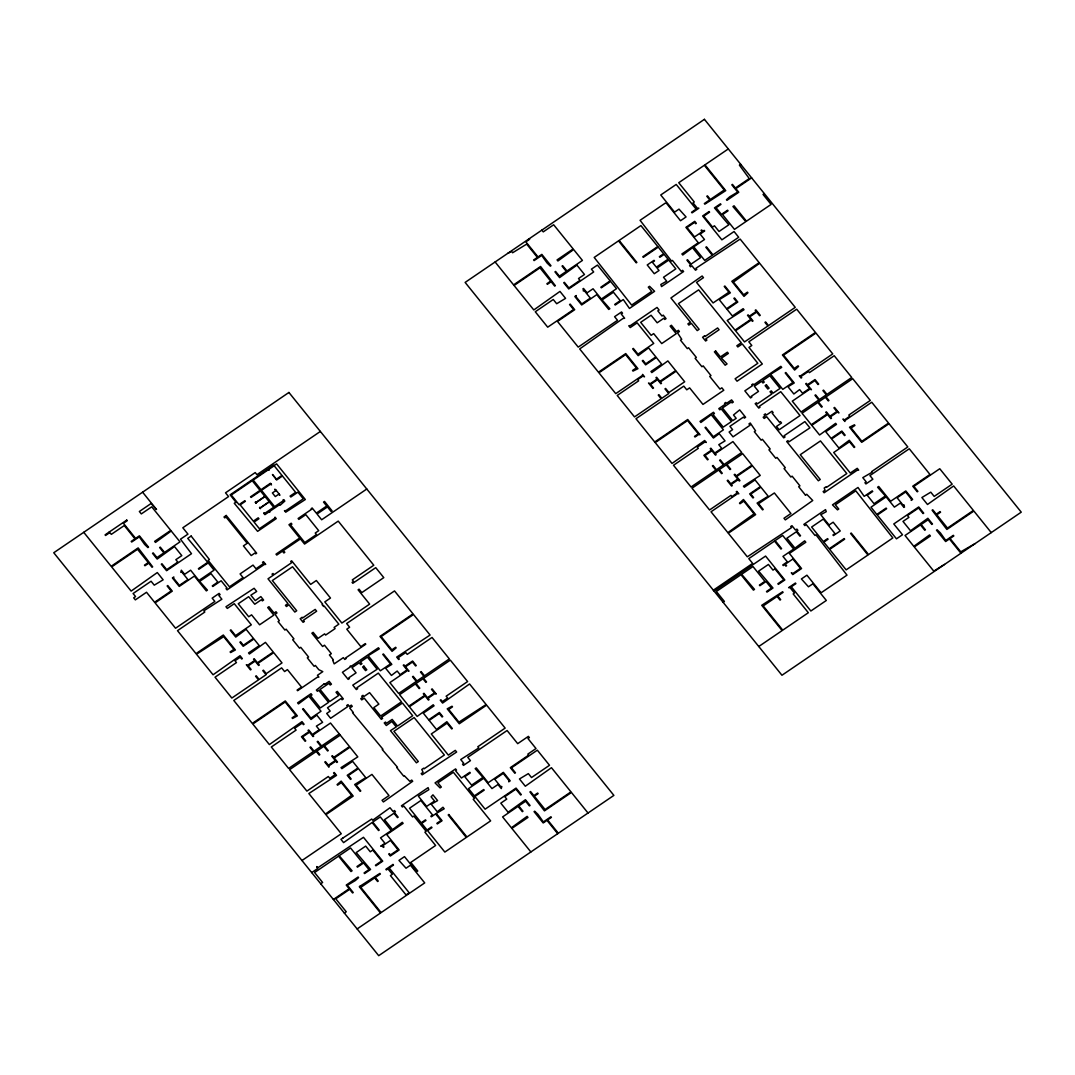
<?xml version="1.0" encoding="UTF-8"?>
<svg xmlns="http://www.w3.org/2000/svg" width="1075" height="1075" viewBox="0 0 1075 1075"><rect width="100%" height="100%" fill="white"/><g stroke="black" fill="none" stroke-linecap="round" stroke-linejoin="round"><path stroke-width="1.5" d="M728.312 148.928L704.945 164.851L725.733 190.624L704.837 204.156L704.353 203.551L709.715 199.883L706.799 196.268L707.431 195.838L710.347 199.453L724.241 189.993L704.313 165.281L678.742 182.71L694.289 201.979L693.026 202.839L697.406 208.281L698.844 208.241L692.058 212.863L691.561 212.259L696.143 209.141L676.215 184.443L660.749 194.978L674.589 212.138L678.997 209.128L686.052 216.948L680.529 220.724L666.634 203.498L665.331 203.094L640.082 220.308L671.512 261.091L672.453 260.446L681.201 271.303L682.625 270.336L683.593 271.545L661.528 286.582L660.829 284.485L666.688 281.193L663.517 277.269L675.826 268.871L668.744 260.083L657.053 268.051L659.029 270.497L654.285 273.722L647.231 264.961L654.017 260.325L654.5 260.929L652.444 262.34L656.355 267.164L668.032 259.209L664.135 254.372L659.862 257.274L659.378 256.67L663.638 253.767L658.276 247.116L643.28 257.342L642.796 256.737L657.793 246.511L640.915 225.589L619.133 240.437L636.87 262.421L636.239 262.851L618.501 240.867L594.193 257.436L631.643 305.085L651.719 291.392L648.306 287.159L649.569 286.299L654.594 291.312L629.466 308.444L623.272 299.549L615.222 305.031L614.725 304.427L620.248 300.664L613.435 292.212L602.067 299.952L609.847 308.7L608.746 309.452L596.8 294.644L581.656 304.964L574.829 296.512L576.254 295.544L575.945 296.687L581.79 303.929L590.323 298.124L584.464 290.868L583.188 290.801L583.98 290.263L582.892 288.906L583.523 288.476L587.058 292.857L593.051 288.772L601.328 299.052L616.486 288.718L610.64 281.462L601.328 287.818L600.844 287.213L610.157 280.857L597.431 265.082L591.411 269.153L593.669 271.962L568.729 288.96L563.743 282.765L564.375 282.335L568.877 287.925L579.989 280.347L578.525 278.533L584.464 274.488L576.912 265.122L559.591 277.619L554.969 271.881L555.6 271.451L559.376 276.141L566.323 271.397L562.05 266.116L562.682 265.686L566.955 270.967L582.422 260.432L573.647 249.548L557.912 260.983L557.065 259.922L573.163 248.943L553.665 224.769L543.251 231.877L541.84 230.131M320.363 431.451L256.925 474.68L255.218 472.57L225.522 492.807L228.558 496.583L182.817 527.771L187.95 534.141L180.479 539.193L191.498 553.692L166.558 570.691L161.317 564.2L161.949 563.77L166.706 569.656L177.805 562.091L175.857 559.672L181.796 555.627L174.486 546.557L157.178 559.067L152.542 553.329L153.174 552.886L156.95 557.576L163.897 552.846L159.637 547.551L160.269 547.121L164.529 552.416L179.995 541.867L171.221 530.996L155.485 542.418L154.639 541.357L170.737 530.392L151.736 506.822L141.309 513.917L139.36 511.498L151.037 503.543L156.547 509.523L142.612 492.189M274.058 465.596L276.584 463.863L305.327 499.526L285.708 512.197L284.485 510.679L285.923 510.638L303.284 498.813L297.923 492.162L290.828 496.999L290.089 496.099L295.625 492.337L282.456 476.01L276.624 480.001L276.127 479.396L281.973 475.405L273.682 465.139L230.117 494.836L236.245 502.589M274.179 465.744L253.176 480.055L260.983 489.716L270.443 483.266L270.94 483.871L261.467 490.321L274.622 506.634L284.096 500.184L284.821 501.084L280.105 505.25L279.621 504.645L270.147 511.095L269.691 512.345L269.193 511.74L264.934 514.643L263.738 512.842L264.49 513.541M235.909 502.173L234.283 503.275L257.61 531.346L276.235 518.647L275.025 517.142L274.555 518.392L259.411 528.712L254.049 522.074L258.941 518.728L258.215 517.827L253.31 521.16L240.155 504.847L245.369 501.299L244.872 500.695L239.04 504.672L231.246 494.997L252.235 480.7L260.029 490.361L250.556 496.825L251.053 497.429L260.513 490.966L273.682 507.279L264.208 513.742M740.675 164.273L739.412 165.133L749.262 178.558L735.381 188.017L732.451 184.403L731.82 184.833L737.665 192.076L729.723 196.792L726.458 199.722L726.942 200.326L738.78 192.25L735.864 188.622L751.64 177.872M255.716 502.657L264.893 496.395M255.81 502.778L265.001 496.516M260.016 507.991L269.207 501.729M260.11 508.112L269.301 501.85M764.312 193.581L763.048 194.441L771.098 204.411L746.467 221.195L734.05 205.795L732.935 206.548L745.835 221.625L734.48 229.378L722.534 214.57L728.057 210.808L727.573 210.203L721.419 214.395L716.058 207.744L720.949 204.411L720.465 203.807L714.458 207.892L728.823 224.796L719.041 231.461L714.458 225.79L712.564 227.08L703.735 216.142L709.581 212.151L709.097 211.547L702.62 215.968L721.876 239.832L734.064 231.528L738.686 237.266L712.927 254.829L706.477 246.82L705.845 247.25L712.295 255.259L704.73 260.419L693.751 246.82L704.488 239.51L700.107 234.068L704.676 230.95L704.192 230.346L702.768 231.313L701.679 229.956L701.048 230.386L702.136 231.743L694.558 236.903L687.006 227.537L694.584 222.377L695.686 223.734L696.318 223.304L694.732 221.343L685.89 227.362L698.32 242.775L681.899 253.969L682.759 255.017L692.502 247.68L700.537 257.651L691.064 264.114L687.53 259.733L686.898 260.163L690.674 264.84L689.572 265.592L690.54 266.802L691.964 265.834L695.498 270.215L696.761 269.355L695.915 268.293L740.151 239.08L759.165 262.649L731.82 281.287L744.007 296.391L747.931 292.776L747.447 292.172L743.658 294.752L733.432 282.067L759.649 263.254L795.231 307.369L768.517 325.577L765.588 321.949L764.957 322.379L767.886 326.007L744.518 341.931L735.515 330.751L751.291 319.987L752.392 321.344L753.024 320.914L749.732 316.843L756.679 312.099L759.595 315.728L760.227 315.297L755.846 309.855L755.214 310.285L756.195 311.495L749.248 316.238L748.146 314.868L747.515 315.297L750.807 319.382L735.018 330.146L727.224 320.471L744.007 309.734L743.147 308.673L732.424 315.996L727.063 309.345L737.786 302.035L734.507 297.95L733.876 298.38L736.671 301.86L726.566 308.74L719.256 299.683L730.355 292.817L724.873 286.017L724.241 286.447L728.877 292.185L713.088 302.948L696.519 282.402L703.467 277.672L702.123 276.006L670.921 297.977L690.419 322.151L687.893 323.871L688.86 325.08L691.386 323.36L697.232 330.603L699.126 329.313L678.419 303.634L698.629 289.86L741.266 342.737L736.845 345.747L737.826 346.956L742.247 343.946L757.835 363.283L735.112 378.776L737.06 381.195L762.309 363.982L748.966 347.427L751.801 345.492L748.832 341.796L796.683 309.183L815.455 332.444L782.425 354.952L794.613 370.055L798.55 366.441L798.053 365.836L794.277 368.416L783.554 355.126L815.938 333.048L832.749 353.903L800.364 375.981L799.249 375.807L801.077 378.064L801.708 377.634L800.848 376.586L808.427 371.412L809.408 372.622L834.213 355.718L851.763 377.473L826.944 394.377L823.531 390.144L822.899 390.574L826.312 394.807L819.365 399.537L815.589 394.861L814.957 395.291L818.733 399.981L801.063 412.021L792.288 401.15L809.972 389.096L811.45 389.728L807.916 385.347L814.863 380.604L818.035 384.541L818.666 384.111L815.011 379.569L807.433 384.743L806.331 383.372L805.699 383.815L809.475 388.492L802.528 393.222L799.612 389.593L793.861 393.988L788.002 386.745L794.25 382.955L785.838 372.528L785.207 372.958L792.88 382.472L782.788 389.365L770.6 374.248L781.7 367.395L780.84 366.333L753.696 384.837L752.97 383.936L751.707 384.796L752.433 385.697L744.854 390.87L750.565 397.938L751.815 397.078L751.237 396.352L758.493 391.394L754.354 386.261L761.611 381.316L762.954 382.969L764.218 382.109L762.874 380.456L769.821 375.726L780.06 388.411L773.113 393.141L771.286 390.883L770.022 391.743L771.85 394.001L757.324 403.904L756.451 402.816L755.188 403.676L758.748 408.083L760.012 407.223L759.272 406.323L780.746 391.69L800.002 415.555L779.16 429.758L776.486 426.439L781.525 422.986L780.437 421.628L779.483 422.273L772.173 413.217L773.127 412.572L772.025 411.214L766.341 415.084L765.373 413.875L764.11 414.735L765.077 415.944L763.183 417.234L764.164 418.444L766.69 416.724L783.742 437.874L785.005 437.014L784.038 435.805L804.866 421.602L809.918 427.863L788.902 441.838L787.935 440.643L786.672 441.502L818.344 480.78L820.238 479.49L800.257 454.712L820.467 440.938L846.791 473.564L826.581 487.338L826.097 486.733L824.202 488.023L825.036 490.267L823.141 491.557L824.108 492.767L856.936 470.393L858.697 470.138L857.232 468.324L850.285 473.054L833.716 452.508L849.505 441.758L854.128 447.496L854.759 447.066L849.277 440.266L838.903 448.033L831.593 438.976L841.698 432.083L844.507 435.563L845.138 435.133L841.846 431.048L831.109 438.372L825.748 431.72L836.484 424.397L835.624 423.348L819.58 434.985L811.786 425.324L827.562 414.56L830.854 418.645L831.486 418.202L830.397 416.845L837.331 412.115L838.943 412.894L834.563 407.452L833.931 407.882L836.847 411.51L829.9 416.24L826.366 411.859L825.734 412.289L827.078 413.956L811.289 424.719L802.031 413.23L817.82 402.48L821.596 407.156L822.227 406.726L818.451 402.037L825.398 397.307L828.314 400.935L828.946 400.505L826.03 396.877L852.73 378.682L870.28 400.438L848.82 415.058L849.788 416.267L844.547 419.841L842.948 419.062L844.896 421.481L845.031 420.446L871.744 402.238L888.555 423.093L861.854 441.301L851.131 427.998L854.921 425.418L854.423 424.813L849.519 427.218L861.707 442.336L889.038 423.698L907.811 446.958L871.623 471.616L872.121 472.221L862.795 477.649L866.208 481.882L864.945 482.742L865.913 483.938L872.86 479.208L869.93 475.58L909.275 448.772L929.983 474.465L912.742 486.209L917.257 491.799L917.889 491.369L913.871 486.384L939.752 468.74L952.181 484.153L934.188 496.408L930.775 492.175L921.88 497.537L927.497 504.484L953.646 485.954L973.386 510.437L947.492 528.08L936.768 514.777L940.558 512.197L940.074 511.593L936.285 514.173L932.751 509.792L932.119 510.222L946.873 529.438L973.869 511.042L991.257 532.595M339.283 733.916L321.613 745.969L317.824 741.28L317.192 741.71L320.982 746.399L314.034 751.129L310.621 746.897L309.99 747.327L313.403 751.559L288.611 768.45L271.317 746.991L296.095 730.1L294.631 728.286L302.209 723.126L303.432 724.644L304.064 724.214L301.994 721.634L269.368 744.572L252.8 724.026L285.157 701.975L295.88 715.278L292.091 717.858L292.575 718.463L297.358 715.896L285.292 700.94L252.302 723.421L233.786 700.47L281.61 667.871L284.593 671.553L287.428 669.617L301.511 687.086L297.09 690.096L297.587 690.701L317.152 677.357L318.899 677.102L317.447 675.288L322.809 671.633L318.791 669.685L315.378 665.452L314.128 666.312L307.316 657.846L308.565 657L300.758 647.325L299.508 648.171L292.682 639.719L293.932 638.859L286.138 629.197L284.888 630.044L278.062 621.592L279.312 620.732L275.079 614.255L276.974 612.965L275.993 611.756L274.098 613.059L268.952 606.676L267.702 607.536L273.816 615.128L259.599 624.803L251.563 614.833L248.728 616.768L238.247 603.774L248.661 596.679L254.748 604.231L261.386 599.716L262.34 600.885L263.603 600.025L260.822 596.585L255.259 600.616L250.878 595.174L256.67 591.452L254.117 588.28L225.965 606.743L227.309 608.423L234.256 603.68L251.308 624.83L235.532 635.594L230.897 629.856L230.265 630.286L235.748 637.085L246.121 629.318L253.431 638.375L243.326 645.269L240.531 641.788L239.9 642.218L243.178 646.303L253.915 638.98L259.277 645.632L248.54 652.942L249.4 654.003L265.444 642.366L273.252 652.028L257.462 662.791L254.17 658.706L253.539 659.136L254.641 660.493L247.693 665.237L246.323 664.753L250.475 669.9L251.107 669.47L248.177 665.842L255.124 661.098L258.658 665.479L259.29 665.049L257.946 663.396L273.735 652.633L282.013 662.912L266.237 673.662L263.429 670.195L262.797 670.625L266.089 674.697L259.142 679.44L256.226 675.812L255.595 676.242L258.511 679.87L231.837 698.051L215.027 677.196L236.46 662.59L234.995 660.776L240.236 657.201L241.7 659.015L242.332 658.585L240.021 655.71L213.078 674.778L196.497 654.232L223.667 636.655L233.907 649.354L230.117 651.934L230.601 652.538L235.385 649.972L223.318 635.016L196.013 653.627L177.496 630.662L204.801 612.051L203.833 610.842L221.867 599.232L218.83 595.469L220.093 594.609L219.112 593.4L212.165 598.143L214.852 601.462L175.547 628.243L155.082 602.873L172.282 591.143L167.767 585.553L167.136 585.982L171.167 590.968L154.585 602.269L146.523 592.258L135.343 599.877L133.69 597.821L135.544 596.558L133.085 593.508L151.091 581.239L154.249 585.163L163.145 579.815L157.299 572.558L131.137 591.089L111.652 566.915L137.533 549.271L148.256 562.561L144.467 565.154L144.95 565.746L148.74 563.166L152.032 567.251L152.663 566.821L138.151 547.914L111.155 566.31L83.743 532.313M340.264 735.125L324.475 745.875L328.251 750.565L327.62 750.995L323.844 746.305L316.897 751.049L319.826 754.677L319.194 755.107L316.265 751.479L289.592 769.66L306.899 791.106L328.332 776.499L329.797 778.313L335.037 774.739L333.572 772.925L334.204 772.495L336.515 775.371L308.848 793.525L325.416 814.071L351.606 795.285L341.366 782.6L337.577 785.18L337.093 784.575L341.151 781.108L353.205 796.064L325.9 814.675L341.272 833.743L301.967 860.524M805.498 495.158L806.747 494.298L812.74 500.52L785.328 519.897L783.984 518.244L790.931 513.514L774.363 492.968L758.574 503.718L763.21 509.456L762.578 509.886L757.096 503.1L768.195 496.233L760.885 487.163L750.78 494.057L753.588 497.523L752.957 497.953L749.665 493.882L760.401 486.558L755.04 479.92L744.303 487.23L743.443 486.169L760.227 475.432L752.433 465.771L736.644 476.534L739.936 480.606L739.304 481.036L738.202 479.678L731.269 484.408L732.236 485.618L731.605 486.048L727.224 480.606L727.856 480.176L730.772 483.804L737.719 479.074L734.185 474.693L734.816 474.263L736.16 475.929L751.949 465.166L742.691 453.677L726.902 464.44L730.678 469.13L730.046 469.56L726.27 464.87L719.323 469.6L722.252 473.228L721.621 473.658L718.691 470.03L692.018 488.211L709.567 509.967L731 495.36L731.968 496.569L737.208 492.995L736.241 491.786L736.872 491.356L738.821 493.774L737.705 493.6L711.018 511.781L727.842 532.636L754.032 513.85L743.793 501.152L740.003 503.745L739.519 503.14L743.443 499.512L755.631 514.629L728.326 533.24L747.327 556.81L791.549 527.61L790.689 526.548L791.952 525.688L795.487 530.069L796.911 529.102L797.878 530.311L796.79 531.063L800.539 535.713L799.907 536.143L796.373 531.762L786.9 538.212L794.936 548.183L804.678 540.846L805.807 542.243L789.386 553.437L801.56 568.541L792.732 574.574L791.308 572.8L792.866 573.539L800.445 568.366L792.893 559L785.314 564.16L786.577 565.719L785.946 566.149L784.683 564.603L783.258 565.571L782.775 564.966L787.357 561.835L782.963 556.407L793.673 549.056L782.694 535.457L775.129 540.617L781.579 548.626L780.947 549.056L774.524 541.088L748.791 558.624L752.648 563.407L713.343 590.188M714.123 591.143L765.575 556.071L784.831 579.949L778.354 584.357L777.87 583.752L783.715 579.774L774.887 568.836L772.992 570.126L768.41 564.442L758.627 571.121L772.992 588.012L766.999 592.097L766.502 591.505L771.393 588.159L766.032 581.521L759.877 585.714L759.393 585.109L764.916 581.347L752.984 566.538L741.616 574.278L754.516 589.369L753.414 590.121L740.984 574.708L716.353 591.492L724.402 601.462L723.139 602.322M311.696 872.591L317.622 868.546L316.722 866.584L317.73 867.821L363.471 837.304L382.727 861.169L375.941 865.805L375.444 865.2L381.612 860.994L372.783 850.056L370.257 851.776L365.675 846.106L356.201 852.556L370.566 869.46L364.573 873.545L364.089 872.94L368.98 869.608L363.619 862.956L357.464 867.149L356.967 866.544L362.49 862.782L350.558 847.973L339.189 855.727L352.089 870.804L350.988 871.556L338.558 856.157L314.572 872.51L322.608 882.481L320.713 883.771M333.384 899.479L349.173 888.729L346.244 885.101L358.083 877.025L358.58 877.63L355.314 880.559L347.359 885.276L353.218 892.519L352.587 892.949L349.657 889.334L335.763 898.794L346.244 911.788L344.349 913.078M758.775 646.505L782.13 630.595L761.732 605.292L782.613 591.761L783.097 592.365L777.736 596.02L780.665 599.648L780.033 600.078L777.104 596.45L763.21 605.924L782.761 630.152L808.333 612.723L793.175 593.924L794.438 593.064L790.044 587.622L788.62 587.676L795.406 583.04L795.89 583.644L791.308 586.762L810.859 611.003L826.326 600.468L812.875 583.779L808.454 586.789L801.399 578.955L806.922 575.192L820.816 592.419L821.743 592.352L846.993 575.138L815.938 534.812L814.998 535.457L806.25 524.613L804.826 525.581L803.858 524.372L825.533 509.604L826.232 511.687L820.776 514.71L829.053 524.99L833.165 522.195L840.233 530.956L833.434 535.578L832.95 534.974L835.006 533.576L823.302 519.077L811.625 527.032L823.329 541.531L827.589 538.629L828.072 539.233L823.813 542.136L829.174 548.788L844.171 538.562L844.654 539.166L829.658 549.392L846.159 569.857L867.942 555.009L850.594 533.482L851.225 533.052L868.573 554.579L892.828 537.943L855.808 490.832L835.342 504.78L838.755 509.012L837.492 509.873L832.48 504.86L857.998 487.472L864.192 496.354L872.242 490.872L872.725 491.477L867.202 495.239L874.029 503.705L885.383 495.951L877.603 487.217L878.705 486.464L890.651 501.273L905.808 490.939L912.621 499.405L911.21 500.372L911.506 499.23L905.661 491.974L897.128 497.779L902.987 505.035L904.263 505.102L903.47 505.64L904.572 506.997L903.941 507.427L900.407 503.046L894.4 507.131L886.123 496.865L870.992 507.172L876.81 514.441L886.123 508.099L886.62 508.703L877.294 515.046L896.483 538.83L902.489 534.745L893.782 523.955L918.722 506.957L923.707 513.151L923.076 513.581L918.574 507.991L907.461 515.557L908.926 517.371L902.987 521.415L910.538 530.781L927.859 518.284L932.482 524.022L931.85 524.452L928.074 519.776L921.127 524.506L925.4 529.8L924.769 530.23L920.496 524.936L905.029 535.484L913.804 546.355L929.539 534.933L930.386 535.995L914.288 546.96L933.785 571.134L944.522 564.429M357.142 928.934L424.706 882.897L410.448 865.214L406.028 868.224L398.973 860.39L404.496 856.627L416.683 871.731L417.758 871.005L410.811 862.392L435.617 845.474L424.907 832.184L426.17 831.324L413.862 816.073L412.598 816.933L403.824 806.048L402.399 807.016L401.432 805.807L428.105 787.626L428.817 789.722L418.35 796.158L426.627 806.425L434.528 801.05L431.115 796.817L432.956 794.855L437.592 800.606L431.223 804.234L437.31 811.786L442.954 807.244L444.19 808.79L436.222 813.466L442.067 820.722L437.337 823.947L436.853 823.343L440.952 820.548L435.59 813.896L431.33 816.798L430.847 816.194L432.58 815.011L420.876 800.512L409.521 808.252L421.212 822.765L425.472 819.862L425.969 820.453L421.696 823.369L427.057 830.007L431.478 826.998L431.975 827.602L427.554 830.612L444.848 852.072L490.63 820.87L473.202 799.262L474.465 798.402L453.381 772.267L437.915 782.815L441.328 787.048L440.065 787.908L435.053 782.896L455.572 768.907L456.539 770.117L455.598 770.762L461.444 778.018L469.815 772.307L470.299 772.912L464.776 776.688L471.602 785.14L482.957 777.4L475.177 768.652L476.279 767.899L488.225 782.707L503.382 772.374L510.195 780.84L508.784 781.807L509.08 780.665L503.234 773.409L494.715 779.227L500.56 786.47L501.837 786.537L501.273 788.566L497.98 784.495L491.974 788.58L483.696 778.3L468.539 788.633L474.384 795.876L483.696 789.534L484.193 790.138L474.881 796.481L485.107 809.179L516.054 788.096L521.294 794.586L520.663 795.016L515.906 789.131L504.793 796.696L506.742 799.115L500.802 803.159L508.112 812.23L525.433 799.719L530.056 805.471L529.424 805.901L525.648 801.211L518.714 805.941L522.974 811.235L522.343 811.665L518.083 806.371L502.603 816.919L511.377 827.79L527.113 816.368L527.973 817.43L511.861 828.395L530.875 851.964M366.79 489.018L321.653 519.763L317.031 514.025L327.445 506.93L331.1 511.458L332.054 510.813L324.502 501.447L323.548 502.092L326.719 506.016L316.305 513.124L312.153 507.978L311.212 508.623L311.696 509.227L298.124 518.486L298.85 519.386L305.797 514.656L318.711 530.674L315.244 533.039L316.453 534.544L304.776 542.512L290.64 524.99L291.903 524.13L291.177 523.216L288.96 524.721L299.683 538.024L276.006 554.163L276.745 555.063L282.429 551.193L283.867 552.967L284.808 552.322L283.37 550.548L300.422 538.924L304.561 544.058L338.222 521.12L373.791 565.235L352.331 579.868L353.541 581.387L352.089 582.368L352.828 583.282L375.739 567.654L383.788 577.624L361.818 592.607L359.05 589.181L358.096 589.826L369.639 604.123L341.863 623.057L324.798 601.906L330.482 598.036L316.346 580.513L310.662 584.383L291.634 560.787L290.68 561.432L291.688 562.668L274.004 574.722L273.01 573.486L272.056 574.131L273.063 575.367L268.011 578.807L287.993 603.586L285.466 605.306L286.434 606.515L288.96 604.795L294.819 612.051L296.713 610.761L272.338 580.54L292.548 566.767L322.755 604.231L322.124 604.661L323.588 606.475L324.22 606.045L338.84 624.172L334.11 627.41L335.078 628.62L325.618 635.07L324.637 633.86L318.012 638.375L313.134 632.342L311.871 633.202L322.594 646.492L324.489 645.202L331.315 653.667L329.42 654.957L333.317 659.781L332.686 660.211L334.177 663.88L343.328 657.645L344.793 659.459L346.056 658.599L345.572 657.994L365.769 644.221L365.285 643.616L360.864 646.626L346.782 629.171L349.617 627.222L346.647 623.54L394.512 590.928L413.028 613.892L379.999 636.387L392.066 651.343L396.124 647.889L395.64 647.284L391.851 649.864L381.128 636.561L413.512 614.497L430.081 635.043L396.702 657.094L398.65 659.513L399.282 659.082L398.18 657.712L405.759 652.552L407.223 654.366L432.029 637.448L449.337 658.908L424.518 675.812L421.118 671.593L420.486 672.023L423.886 676.256L416.952 680.986L413.163 676.296L412.531 676.726L416.321 681.416L398.637 693.469L389.862 682.585L407.546 670.531L409.024 671.163L405.49 666.782L412.437 662.052L415.608 665.976L416.24 665.546L412.585 661.018L405.006 666.178L403.904 664.82L403.273 665.25L407.049 669.927L400.115 674.67L397.186 671.042L391.434 675.436L385.589 668.18L391.824 664.39L383.412 653.963L382.781 654.393L390.467 663.92L380.362 670.8L368.174 655.696L379.273 648.83L378.427 647.768L351.901 665.842L350.154 666.11L350.638 666.702L342.428 672.305L348.166 679.4L349.415 678.54L348.811 677.788L356.067 672.843L351.928 667.696L359.198 662.751L360.676 664.592L361.939 663.732L360.461 661.891L367.395 657.161L377.15 669.241L352.788 685.138L356.349 689.559L357.612 688.699L356.86 687.758L378.319 673.125L401.472 701.827L380.631 716.031L373.818 707.578L378.87 704.125L369.598 692.649L363.914 696.519L362.974 695.337L361.711 696.197L362.665 697.379L360.77 698.669L361.738 699.879L364.264 698.159L381.316 719.309L382.579 718.449L381.612 717.24L402.44 703.037L412.679 715.735L397.522 726.055L392.173 719.417L386.489 723.287L385.508 722.077L384.245 722.938L386.315 725.504L391.878 721.486L396.258 726.915L390.467 730.637L416.415 762.82L418.309 761.53L393.934 731.309L414.144 717.549L444.365 755.013L424.155 768.786L423.671 768.182L421.776 769.472L423.093 772.32L421.198 773.61L422.179 774.82L456.633 752.03L455.289 750.363L448.342 755.107L431.29 733.956L447.079 723.193L451.702 728.931L452.333 728.501L446.851 721.701L436.49 729.468L429.18 720.411L439.272 713.518L442.08 716.998L442.712 716.568L439.42 712.483L428.683 719.807L423.322 713.155L434.058 705.845L433.212 704.783L417.154 716.42L409.36 706.759L425.149 695.995L428.428 700.08L429.059 699.65L427.971 698.293L434.918 693.55L436.275 694.033L432.137 688.9L431.505 689.33L434.421 692.945L427.474 697.688L423.953 693.308L423.322 693.738L424.652 695.391L408.876 706.154L399.604 694.665L415.393 683.915L419.169 688.591L419.801 688.161L416.025 683.485L422.972 678.755L425.902 682.37L426.533 681.94L423.604 678.325L450.317 660.117L467.612 681.563L446.152 696.197L447.603 698.011L442.363 701.585L440.911 699.771L440.28 700.201L442.591 703.077L469.56 683.982L486.128 704.528L458.944 722.131L448.705 709.446L452.494 706.853L452.011 706.248L447.213 708.815L459.28 723.771L486.626 705.133L505.143 728.098L477.797 746.735L478.778 747.945L460.732 759.541L463.782 763.317L462.519 764.177L463.486 765.387L470.433 760.657L467.759 757.324L507.091 730.516L517.693 743.658L528.389 736.362L529.37 737.571L527.946 738.538L536.008 748.549L527.812 754.139L528.631 755.161L510.329 767.644L514.831 773.234L515.462 772.804L511.445 767.819L537.325 750.175L549.513 765.279L531.52 777.548L528.349 773.624L519.467 778.972L525.312 786.228L551.462 767.698L570.959 791.872L545.065 809.515L534.342 796.226L538.132 793.646L537.648 793.041L533.858 795.621L530.566 791.536L529.935 791.966L544.447 810.873L571.443 792.477L588.012 813.022M975.159 543.574L960.768 551.811L950.045 538.521L953.834 535.928L953.337 535.323L945.772 540.497L940.397 532.918L937.118 529.773L936.486 530.203L945.624 541.531L949.413 538.951L960.942 553.249M805.498 495.158L798.671 486.706L799.921 485.846L792.127 476.171L790.864 477.031L784.051 468.566L785.301 467.719L777.01 457.439L775.76 458.299L768.934 449.834L770.184 448.987L762.39 439.312L761.14 440.172L754.314 431.707L755.564 430.86L750.243 423.012L748.979 423.873L750.068 425.23L733.029 436.853L729.132 432.016L732.599 429.651L729.925 426.332L743.497 417.073L744.343 418.135L745.607 417.275L739.667 409.898L733.499 414.99L736.173 418.323L732.707 420.688L722.467 407.989L731.309 401.969L732.062 402.91L733.325 402.05L731.591 399.9L726.552 403.34L725.813 402.44L724.55 403.3L725.289 404.2L718.812 408.621L719.78 409.817L721.204 408.849L731.443 421.548L723.233 427.138L712.994 414.453L714.418 413.485L713.451 412.276L700.027 421.413L700.887 422.475L711.247 414.708L723.435 429.812L713.33 436.705L705.657 427.178L705.025 427.608L713.437 438.036L719.188 433.642L725.034 440.898L718.785 444.687L721.715 448.302L714.767 453.045L710.871 448.208L710.239 448.638L711.462 450.143L703.883 455.316L707.538 459.845L708.17 459.415L704.998 455.491L711.946 450.748L715.48 455.128L716.111 454.698L715.251 453.65L732.935 441.597L741.71 452.481L724.026 464.521L720.25 459.845L719.618 460.275L723.394 464.951L716.461 469.694L713.048 465.462L712.416 465.892L715.829 470.124L691.037 487.015L673.501 465.26L698.28 448.369L697.299 447.16L704.877 441.986L706.248 442.47L704.663 440.508L672.036 463.446L655.212 442.591L687.583 420.54L698.293 433.83L694.517 436.41L695.001 437.014L698.79 434.434L700.027 434.757L687.718 419.505L654.729 441.986L635.97 418.726L683.794 386.127L686.764 389.808L689.613 387.873L702.969 404.428L723.798 390.225L721.849 387.82L719.968 389.096L709.728 376.411L710.965 375.565L703.184 365.89L701.935 366.736L695.108 358.284L696.345 357.438L688.564 347.762L687.301 348.609L680.488 340.157L681.725 339.31L677.505 332.82L679.387 331.53L678.419 330.321L676.524 331.611L671.405 325.268L670.142 326.128L676.242 333.68L661.716 343.583L653.667 333.613L651.141 335.333L640.673 322.339L651.087 315.244L657.174 322.796L663.812 318.267L664.78 319.477L666.043 318.617L663.248 315.15L661.985 316.01L657.833 310.877L659.096 310.017L657.027 307.437L630.514 325.51L628.754 325.779L630.219 327.579L637.166 322.849L653.734 343.395L637.959 354.159L633.323 348.421L632.691 348.851L638.174 355.65L648.548 347.87L655.857 356.94L645.753 363.82L642.944 360.353L642.312 360.783L645.605 364.855L656.341 357.545L661.703 364.197L650.966 371.507L651.826 372.568L667.871 360.918L675.664 370.593L659.889 381.356L656.597 377.271L655.965 377.701L657.067 379.058L650.12 383.788L648.507 383.023L652.901 388.451L653.533 388.021L650.603 384.393L657.551 379.663L660.843 383.748L661.474 383.318L660.372 381.947L676.162 371.197L684.681 381.773L668.905 392.523L665.613 388.451L664.982 388.881L668.758 393.558L661.81 398.301L658.894 394.673L658.263 395.103L661.179 398.731L634.505 416.912L617.198 395.452L638.644 380.846L637.663 379.636L642.904 376.062L644.516 376.841L642.568 374.422L642.42 375.457L615.747 393.638L598.923 372.797L625.61 354.616L636.319 367.905L632.543 370.485L633.027 371.09L637.932 368.685L625.744 353.581L598.439 372.192L579.68 348.932L622.909 318.522L624.656 318.267L621.256 314.034L622.519 313.174L621.538 311.965L614.591 316.695L617.52 320.323L578.216 347.118L557.495 321.425L574.708 309.707L570.193 304.118L569.562 304.547L573.593 309.533L547.699 327.176L535.269 311.763L553.262 299.495L556.675 303.728L565.571 298.366L559.968 291.419L533.805 309.949L514.065 285.48L539.959 267.836L550.682 281.126L546.893 283.706L547.377 284.311L551.166 281.731L554.7 286.111L555.332 285.681L540.577 266.479L513.581 284.875L495.118 261.978M529.209 238.744L529.653 239.268L525.863 241.862L538.038 256.965L541.827 254.385L550.964 265.713L550.333 266.143L547.067 262.985L541.692 255.42L534.114 260.58L533.617 259.975L537.406 257.395L526.683 244.106L512.627 252.746L511.646 251.537L507.749 253.364M268.616 469.533L269.153 470.192L268.495 469.614M276.409 479.195L272.445 474.505L276.288 479.289M558.342 833.246L547.618 819.956L551.408 817.376L550.924 816.772L543.345 821.932L537.97 814.353L534.692 811.208L534.06 811.638L543.197 822.966L546.987 820.386L557.71 833.676M270.779 483.978L271.505 484.879L270.658 484.059M276.02 490.469L274.797 489.192L275.899 490.563M278.949 494.097L279.89 495.279L278.815 494.191M283.934 500.292L283.182 499.593L283.813 500.372M288.92 392.469L53.75 552.752L378.709 955.675L613.879 795.392L288.92 392.469M704.421 119.325L465.126 282.416L781.955 675.261L1021.25 512.157L704.421 119.325M108.736 532.367L105.081 534.866L105.565 535.471L109.233 532.972L108.736 532.367M126.729 520.112L109.368 531.937L111.316 534.356L124.27 525.541L134.98 538.83L131.204 541.41L131.688 542.015L139.266 536.855L144.641 544.434L147.907 547.578L148.538 547.148L139.401 535.82L135.611 538.4L123.437 523.297L127.226 520.717L126.729 520.112M191.148 536.049L187.749 538.373L207.73 562.306L198.418 568.648L198.902 569.253L208.214 562.91L214.059 570.153L198.915 580.487L190.624 570.207L184.631 574.305L181.339 570.22L180.775 572.249L182.051 572.317L187.897 579.559L179.377 585.378L173.518 578.122L173.828 576.979L172.403 577.947L179.229 586.413L194.373 576.079L206.319 590.887L207.421 590.135L199.641 581.387L211.009 573.647L217.835 582.099L212.299 585.875L212.796 586.48L221.154 580.769L227.013 588.025L226.059 588.67L227.04 589.879L264.289 564.482L265.7 564.415L263.483 561.661L262.528 562.306L263.55 563.582L255.984 568.742L253.028 565.087L240.088 573.916L243.031 577.571L229.459 586.816L208.133 560.384L209.397 559.524L191.148 536.049M226.22 515.462L224.003 516.981L224.742 517.881L226.005 517.021L247.21 543.305L243.42 545.885L251.214 555.56L255.003 552.98L255.702 553.853L256.656 553.208L226.22 515.462M255.353 502.213L256.159 503.208L255.353 502.213M276.181 490.361L272.392 492.955L275.308 496.569L279.097 493.989L276.181 490.361M259.572 507.44L260.446 508.529L259.572 507.44M704.488 335.964L702.593 337.254L705.617 341.003L706.88 340.143L705.805 338.813L719.067 329.77L717.603 327.956L704.985 336.569L704.488 335.964M302.075 617.399L300.18 618.689L303.096 622.317L304.359 621.457L303.392 620.248L316.641 611.218L315.19 609.404L302.559 618.004L302.075 617.399M715.654 351.014L714.391 351.874L725.155 365.218L727.049 363.928L721.406 358.15L728.353 353.42L727.372 352.21L720.438 356.94L715.654 351.014M324.26 683.754L316.386 690.056L317.367 691.265L318.778 690.298L328.533 702.378L320.323 707.968L310.581 695.888L311.992 694.92L311.024 693.711L297.6 702.862L298.46 703.91L308.821 696.143L321.008 711.247L310.903 718.14L303.231 708.627L302.599 709.057L311.011 719.471L316.762 715.09L322.608 722.333L316.373 726.122L319.288 729.75L312.341 734.48L308.686 729.952L308.055 730.382L309.036 731.591L301.457 736.751L305.112 741.28L305.743 740.85L302.572 736.926L309.519 732.196L313.053 736.577L313.685 736.147L312.838 735.085L330.509 723.032L349.523 746.601L333.734 757.364L332.39 755.698L331.758 756.128L335.293 760.509L328.359 765.252L325.429 761.624L324.798 762.054L328.937 767.187L328.842 765.857L335.79 761.113L336.878 762.471L337.51 762.041L334.217 757.969L350.007 747.206L357.8 756.881L341.03 767.617L341.877 768.665L352.613 761.355L357.975 768.007L347.238 775.317L350.531 779.402L351.162 778.972L348.354 775.492L358.459 768.612L365.769 777.668L354.669 784.535L360.152 791.334L360.783 790.904L356.161 785.167L371.937 774.403L389.002 795.554L382.055 800.284L383.399 801.95L412.706 781.27L411.725 780.06L409.83 781.35L404.334 775.733L403.703 776.163L396.877 767.711L397.508 767.281L382.257 749.584L382.888 749.154L352.519 712.712L353.151 712.282L349.738 708.062L352.264 706.342L351.297 705.133L349.402 706.423L347.964 704.636L346.701 705.496L347.655 706.678L330.603 718.288L326.706 713.464L330.173 711.086L327.499 707.767L341.071 698.522L342.065 699.758L343.328 698.898L337.295 691.413L336.032 692.273L338.638 695.498L329.797 701.518L320.041 689.438L328.883 683.404L330.186 685.017L331.449 684.157L329.178 681.335L324.757 684.358L324.26 683.754M766.408 384.837L765.145 385.697L767.832 389.016L769.095 388.156L766.408 384.837M363.887 666.151L362.624 667.011L365.54 670.612L366.79 669.752L363.887 666.151M342.979 837.976L340.95 839.347L343.583 842.612L372.098 822.523L378.561 830.532L379.193 830.102L372.729 822.093L380.308 816.933L391.273 830.532L380.55 837.842L384.931 843.284L380.671 846.186L382.257 846.038L383.358 847.396L383.99 846.966L382.888 845.608L390.467 840.435L398.019 849.814L390.44 854.974L389.352 853.617L388.72 854.047L390.306 856.009L399.148 849.976L386.718 834.576L403.125 823.383L402.278 822.321L392.536 829.658L384.501 819.688L393.974 813.238L397.508 817.618L398.14 817.188L394.35 812.498L395.466 811.746L394.485 810.537L393.06 811.517L390.01 807.742L372.703 820.238L371.735 819.029L342.979 837.976M448.826 814.527L448.194 814.957L465.959 836.982L466.59 836.552L448.826 814.527M359.937 886.297L359.305 886.727L380.133 912.567L380.765 912.137L360.797 887.359L374.678 877.885L377.607 881.513L378.239 881.083L375.309 877.455L380.362 874.015L379.878 873.411L359.937 886.297M392.98 864.475L385.871 869.326L386.368 869.93L387.941 868.855L392.321 874.284L390.427 875.587L406.028 894.924L409.185 892.774L389.204 867.995L393.463 865.079L392.98 864.475"/></g></svg>
